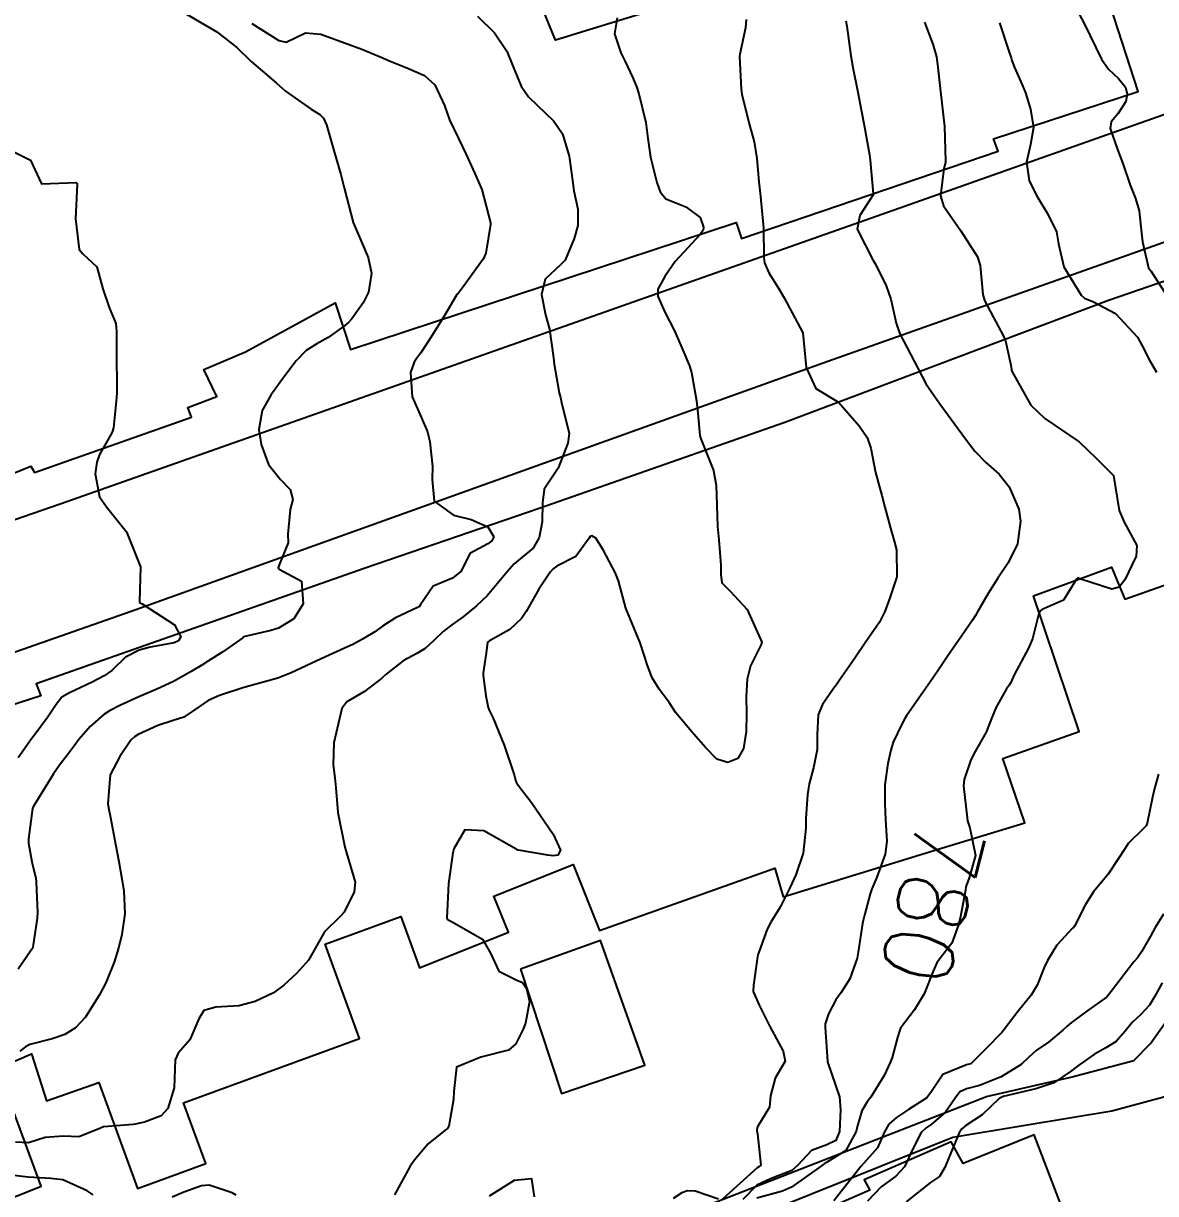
# Model space of a CAD drawing. Header units: metres. Extents: x 318500 to 325275, y 7408834 to 7428799.
# Drawn here: x 322087.7 to 322153, y 7422051.2 to 7422118.6 of the extents above; entities that cross this region are included whole.
import ezdxf
from ezdxf.enums import TextEntityAlignment as Align

# ---------------------------------------------------------------- set-up
doc = ezdxf.new("R2010")
doc.units = ezdxf.units.M
doc.header["$MEASUREMENT"] = 0
for name, color, linetype in [('Cotas', 45, 'Continuous'), ('Curvas de Nivel 1m', 11, 'Continuous'), ('Curvas de Nivel 5m', 15, 'Continuous'), ('Edificações', 30, 'Continuous'), ('Linha Férrea', 20, 'Continuous'), ('Vias Primárias', 230, 'Continuous'), ('Vias Secundárias', 230, 'Continuous')]:
    doc.layers.add(name, color=color, linetype=linetype)
doc.styles.add('Style-STANDARD', font='STANDARD.shx')

msp = doc.modelspace()

# ---------------------------------------------------------------- linework, layer by layer
at = {"layer": 'Curvas de Nivel 1m', "flags": 128}
for points, elevation in [([(322147.826, 7422120.581), (322148.88, 7422118.57), (322149.852, 7422116.555), (322150.258, 7422115.962), (322150.839, 7422115.442), (322151.241, 7422114.941), (322151.338, 7422114.532), (322151.258, 7422114.099), (322150.813, 7422113.417), (322150.411, 7422112.941), (322150.363, 7422112.547), (322150.782, 7422111.335), (322151.089, 7422110.535), (322151.505, 7422109.276), (322151.807, 7422108.524), (322152.027, 7422107.808), (322152.166, 7422106.518), (322152.216, 7422106.021), (322152.572, 7422104.512), (322152.625, 7422104.437), (322152.698, 7422104.346), (322153.898, 7422102.498)], 778), ([(322113.892, 7422119.035), (322114.866, 7422118.073), (322115.57, 7422117.009), (322115.94, 7422116.103), (322116.408, 7422114.996), (322116.821, 7422114.382), (322118.283, 7422112.975), (322118.789, 7422112.245), (322119.173, 7422110.964), (322119.353, 7422109.558), (322119.441, 7422108.96), (322119.674, 7422107.896), (322119.668, 7422106.956), (322119.459, 7422106.209), (322118.946, 7422104.966), (322118.687, 7422104.711), (322117.784, 7422103.874), (322117.565, 7422102.981), (322117.813, 7422101.817), (322118.027, 7422100.976), (322118.267, 7422099.322), (322118.302, 7422098.973), (322118.593, 7422097.306), (322118.662, 7422097.04), (322118.681, 7422096.969), (322118.716, 7422096.84), (322119.16, 7422094.961), (322119.095, 7422094.418), (322118.53, 7422092.97), (322117.725, 7422091.77), (322117.632, 7422090.979), (322117.603, 7422089.869), (322117.442, 7422088.98), (322117.085, 7422088.37), (322116.463, 7422087.845), (322115.992, 7422087.462), (322115.603, 7422087.003), (322114.436, 7422085.609), (322113.824, 7422085.029), (322113.051, 7422084.41), (322112.413, 7422083.936), (322111.905, 7422083.557), (322111.379, 7422083.06), (322110.877, 7422082.579), (322110.388, 7422082.298), (322109.6, 7422081.863), (322108.626, 7422081.096), (322108.368, 7422080.862), (322107.37, 7422080.099), (322106.354, 7422079.502), (322106.057, 7422079.124), (322105.743, 7422077.715), (322105.598, 7422077.131), (322105.556, 7422075.876), (322105.665, 7422075.129), (322105.711, 7422074.555), (322105.836, 7422073.127), (322106.24, 7422071.12), (322106.825, 7422069.114), (322106.767, 7422068.552), (322106.193, 7422067.381), (322105.969, 7422067.123), (322105.07, 7422066.243), (322104.454, 7422065.146), (322104.152, 7422064.62), (322103.449, 7422063.852), (322102.722, 7422063.171), (322102.126, 7422062.736), (322101.072, 7422062.239), (322100.118, 7422061.981), (322098.798, 7422061.901), (322098.115, 7422061.706), (322097.828, 7422061.234), (322097.304, 7422060.029), (322096.629, 7422059.252), (322096.459, 7422058.869), (322096.397, 7422057.255), (322096.038, 7422056.055), (322095.658, 7422055.64), (322094.681, 7422055.273), (322094.152, 7422055.155), (322094.028, 7422055.142), (322092.334, 7422054.997), (322092.023, 7422054.875), (322090.908, 7422054.435), (322090.017, 7422054.458), (322088.968, 7422054.398), (322088.011, 7422054.089), (322087.262, 7422054.121)], 784), ([(322096.911, 7422119.26), (322098.863, 7422118.129), (322100.01, 7422117.218), (322100.842, 7422116.42), (322101.491, 7422115.854), (322102.276, 7422115.188), (322102.823, 7422114.709), (322104.295, 7422113.67), (322104.803, 7422113.356), (322105.007, 7422113.148), (322105.178, 7422112.762), (322105.641, 7422111.141), (322105.999, 7422109.897), (322106.208, 7422109.135), (322106.72, 7422107.13), (322107.574, 7422105.117), (322107.78, 7422104.213), (322107.602, 7422103.116), (322107.285, 7422102.497), (322106.647, 7422101.583), (322106.435, 7422101.341), (322106.168, 7422101.135), (322105.268, 7422100.506), (322104.625, 7422100.131), (322104.015, 7422099.763), (322103.432, 7422099.168), (322102.599, 7422098.06), (322101.97, 7422097.189), (322101.477, 7422096.296), (322101.282, 7422095.193), (322101.408, 7422094.33), (322101.839, 7422093.187), (322102.521, 7422092.323), (322103.093, 7422091.749), (322103.241, 7422091.169), (322103.084, 7422090.589), (322102.952, 7422089.173), (322102.973, 7422088.672), (322102.453, 7422087.408), (322102.402, 7422087.229), (322102.408, 7422087.18), (322102.45, 7422087.153), (322103.734, 7422086.452), (322103.837, 7422085.159), (322103.291, 7422084.293), (322102.408, 7422083.743), (322101.976, 7422083.615), (322100.401, 7422083.241), (322100.376, 7422083.225), (322100.349, 7422083.201), (322099.212, 7422082.393), (322098.38, 7422081.871), (322097.988, 7422081.623), (322097.388, 7422081.245), (322096.364, 7422080.677), (322095.394, 7422080.235), (322094.355, 7422079.79), (322093.261, 7422079.296), (322092.666, 7422078.984), (322092.342, 7422078.768), (322091.565, 7422078.088), (322090.91, 7422077.331), (322090.659, 7422076.991), (322090.308, 7422076.531), (322089.794, 7422075.848), (322089.449, 7422075.348), (322088.271, 7422073.455), (322088.236, 7422073.361), (322088.004, 7422071.603), (322087.994, 7422071.364), (322088.222, 7422070.177), (322088.416, 7422069.358), (322088.449, 7422069.116), (322088.521, 7422067.357), (322088.504, 7422067.038), (322088.257, 7422065.359), (322088.225, 7422065.293), (322088.157, 7422065.188), (322087.409, 7422064.103)], 786), ([(322121.927, 7422118.924), (322121.791, 7422118.001), (322122.146, 7422116.921), (322122.374, 7422116.446), (322122.836, 7422115.465), (322123.07, 7422114.908), (322123.183, 7422114.548), (322123.588, 7422112.902), (322123.712, 7422111.975), (322123.856, 7422110.899), (322124.218, 7422109.433), (322124.405, 7422108.893), (322124.744, 7422108.495), (322125.895, 7422108.03), (322126.728, 7422107.42), (322126.918, 7422106.857), (322126.891, 7422106.684), (322126.714, 7422106.45), (322125.286, 7422104.881), (322124.681, 7422104.015), (322124.277, 7422103.291), (322124.27, 7422102.894), (322124.657, 7422102.009), (322125.236, 7422100.881), (322125.722, 7422099.775), (322126.107, 7422098.868), (322126.223, 7422098.482), (322126.499, 7422096.861), (322126.579, 7422096.138), (322126.693, 7422094.858), (322126.754, 7422094.66), (322127.487, 7422092.846), (322127.644, 7422091.966), (322127.672, 7422090.843), (322127.727, 7422089.606), (322127.788, 7422088.84), (322127.92, 7422087.376), (322127.912, 7422086.838), (322127.974, 7422086.366), (322128.441, 7422085.889), (322129.438, 7422084.82), (322130.266, 7422082.948), (322130.242, 7422082.812), (322129.622, 7422081.583), (322129.436, 7422080.819), (322129.366, 7422079.819), (322129.385, 7422078.82), (322129.367, 7422077.787), (322129.208, 7422076.821), (322128.894, 7422076.244), (322128.312, 7422076.001), (322127.68, 7422076.206), (322127.053, 7422076.849), (322126.332, 7422077.661), (322125.323, 7422078.875), (322124.935, 7422079.458), (322124.364, 7422080.242), (322123.958, 7422080.894), (322123.686, 7422081.592), (322123.259, 7422082.901), (322122.43, 7422084.91), (322122.005, 7422086.476), (322121.833, 7422086.919), (322121.129, 7422088.271), (322120.714, 7422088.936), (322120.482, 7422089.073), (322120.382, 7422089.041), (322120.323, 7422088.942), (322119.544, 7422087.874), (322118.455, 7422087.332), (322118.249, 7422087.177), (322118.08, 7422086.974), (322117.418, 7422086.003), (322116.834, 7422084.986), (322116.696, 7422084.718), (322116.42, 7422084.304), (322115.746, 7422083.664), (322114.57, 7422083.017), (322114.468, 7422082.95), (322114.389, 7422082.299), (322114.22, 7422081.175), (322114.203, 7422081.022), (322114.358, 7422079.84), (322114.506, 7422079.172), (322114.562, 7422079.017), (322114.763, 7422078.595), (322115.426, 7422077.003), (322115.995, 7422075.294), (322116.071, 7422074.993), (322116.129, 7422074.833), (322116.286, 7422074.631), (322117, 7422073.702), (322117.506, 7422072.971), (322118.254, 7422071.871), (322118.664, 7422070.956), (322118.522, 7422070.673), (322118.237, 7422070.62), (322117.945, 7422070.672), (322116.24, 7422070.948), (322116.205, 7422070.956), (322116.155, 7422070.991), (322114.256, 7422072.058), (322113.161, 7422072.127), (322112.513, 7422071.037), (322112.47, 7422070.805), (322112.22, 7422069.04), (322112.122, 7422067.041), (322112.188, 7422066.931), (322112.379, 7422066.846), (322114.172, 7422065.821), (322114.63, 7422065.013), (322115.119, 7422063.975), (322116.145, 7422063.467), (322116.486, 7422063.328), (322116.712, 7422062.981), (322116.873, 7422062.234), (322116.649, 7422060.982), (322116.496, 7422060.592), (322116.092, 7422059.781), (322115.662, 7422059.421), (322114.08, 7422059.02), (322112.668, 7422058.44), (322112.529, 7422057.035), (322112.501, 7422056.588), (322112.224, 7422055.038), (322112.149, 7422054.918), (322112.027, 7422054.818), (322111.045, 7422054.024), (322110.234, 7422053.066), (322109.997, 7422052.746), (322109.103, 7422051.083)], 783), ([(322129.368, 7422118.825), (322129.338, 7422118.361), (322128.997, 7422116.829), (322128.981, 7422116.697), (322129.082, 7422114.827), (322129.12, 7422114.533), (322129.539, 7422112.823), (322129.828, 7422111.776), (322129.991, 7422110.818), (322130.104, 7422109.469), (322130.18, 7422108.816), (322130.335, 7422107.205), (322130.371, 7422106.813), (322130.393, 7422105.115), (322130.422, 7422104.813), (322130.684, 7422104.233), (322131.229, 7422103.356), (322131.559, 7422102.797), (322132.64, 7422100.78), (322132.824, 7422098.777), (322133.392, 7422097.562), (322134.591, 7422096.833), (322134.714, 7422096.749), (322135.889, 7422095.418), (322136.35, 7422094.732), (322136.551, 7422094.13), (322136.827, 7422092.726), (322137.192, 7422091.396), (322137.368, 7422090.717), (322137.682, 7422089.522), (322137.917, 7422088.708), (322138.032, 7422088.263), (322138.062, 7422086.706), (322137.66, 7422085.493), (322137.367, 7422084.716), (322137.051, 7422084.09), (322136.406, 7422083.158), (322136.232, 7422082.902), (322136.117, 7422082.733), (322135.421, 7422081.708), (322134.749, 7422080.746), (322134.595, 7422080.529), (322134.372, 7422080.209), (322133.774, 7422079.343), (322133.527, 7422078.762), (322133.472, 7422077.624), (322133.467, 7422076.763), (322133.246, 7422075.702), (322133.002, 7422074.769), (322132.906, 7422074.156), (322132.817, 7422072.772), (322132.806, 7422072.227), (322132.648, 7422070.774), (322132.228, 7422069.536), (322131.893, 7422068.785), (322131.326, 7422067.67), (322130.792, 7422066.801), (322130.589, 7422066.399), (322130.166, 7422065.228), (322130.047, 7422064.926), (322130.017, 7422064.811), (322129.792, 7422063.165), (322129.782, 7422062.814), (322130.128, 7422062.012), (322130.742, 7422060.794), (322131.506, 7422059.369), (322131.616, 7422058.785), (322131.046, 7422057.815), (322130.771, 7422056.793), (322130.707, 7422056.137), (322130.033, 7422054.999), (322129.994, 7422054.838), (322129.993, 7422054.801), (322130.027, 7422054.608), (322130.225, 7422052.798), (322130.093, 7422052.705), (322129.998, 7422052.644), (322128.01, 7422050.83)], 782), ([(322135.114, 7422118.748), (322135.17, 7422118.453), (322135.399, 7422116.745), (322135.516, 7422116.071), (322135.78, 7422114.74), (322136.023, 7422113.526), (322136.173, 7422112.736), (322136.474, 7422111.034), (322136.515, 7422110.733), (322136.695, 7422108.786), (322136.684, 7422108.731), (322135.932, 7422107.538), (322135.766, 7422106.74), (322136.693, 7422104.939), (322136.828, 7422104.728), (322137.438, 7422103.479), (322137.703, 7422102.715), (322138.027, 7422101.331), (322138.234, 7422100.706), (322138.629, 7422099.944), (322139.283, 7422098.69), (322139.741, 7422097.823), (322140.536, 7422096.671), (322140.589, 7422096.601), (322142.013, 7422094.655), (322142.553, 7422093.957), (322143.196, 7422093.29), (322143.946, 7422092.629), (322144.529, 7422091.902), (322145.081, 7422090.611), (322145.191, 7422089.918), (322145.006, 7422088.612), (322144.469, 7422087.524), (322143.869, 7422086.629), (322143.329, 7422085.755), (322142.683, 7422084.646), (322142.59, 7422084.485), (322142.423, 7422084.215), (322141.784, 7422083.281), (322141.348, 7422082.661), (322140.962, 7422082.096), (322140.386, 7422081.236), (322140.006, 7422080.676), (322139.333, 7422079.718), (322138.611, 7422078.696), (322138.51, 7422078.535), (322138.343, 7422078.221), (322137.854, 7422077.18), (322137.707, 7422076.709), (322137.542, 7422075.941), (322137.373, 7422074.714), (322137.363, 7422073.634), (322137.404, 7422072.713), (322137.482, 7422071.481), (322137.392, 7422070.713), (322136.894, 7422069.387), (322136.614, 7422068.724), (322136.514, 7422068.427), (322136.197, 7422067.215), (322136.105, 7422066.817), (322136.084, 7422066.731), (322135.833, 7422065.066), (322135.773, 7422064.734), (322135.349, 7422063.537), (322134.841, 7422062.743), (322134.548, 7422062.332), (322134.122, 7422061.524), (322133.929, 7422060.936), (322133.924, 7422060.753), (322134.057, 7422058.774), (322134.058, 7422058.75), (322134.062, 7422058.733), (322134.08, 7422058.703), (322134.752, 7422056.743), (322134.807, 7422055.984), (322134.751, 7422054.743), (322134.538, 7422054.227), (322134.018, 7422053.964), (322133.132, 7422053.645), (322132.337, 7422052.775), (322131.997, 7422052.495), (322130.769, 7422052.016), (322129.988, 7422051.65), (322129.176, 7422050.812)], 781), ([(322143.978, 7422118.634), (322144.534, 7422116.946), (322144.638, 7422116.623), (322144.692, 7422116.466), (322144.844, 7422116.066), (322145.288, 7422115.067), (322145.465, 7422114.61), (322145.752, 7422113.67), (322145.934, 7422112.603), (322145.769, 7422111.622), (322145.534, 7422110.609), (322145.693, 7422109.539), (322146.157, 7422108.599), (322146.736, 7422107.648), (322147.253, 7422106.585), (322147.382, 7422105.911), (322147.692, 7422104.58), (322148.674, 7422102.946), (322148.878, 7422102.773), (322149.396, 7422102.559), (322150.66, 7422101.894), (322151.928, 7422100.521), (322152.183, 7422100.064), (322152.627, 7422099.201), (322153.025, 7422098.506)], 779), ([(322086.77, 7422111.39), (322088.119, 7422110.732), (322088.75, 7422109.36), (322090.751, 7422109.442), (322090.799, 7422109.387), (322090.808, 7422109.339), (322090.72, 7422107.34), (322090.927, 7422105.57), (322091.132, 7422105.333), (322091.944, 7422104.582), (322092.295, 7422103.316), (322092.654, 7422102.232), (322093.027, 7422101.304), (322093.078, 7422100.858), (322093.072, 7422099.303), (322093.099, 7422097.807), (322093.09, 7422097.303), (322093.059, 7422096.827), (322092.899, 7422095.305), (322092.821, 7422095.042), (322092.549, 7422094.564), (322092.088, 7422093.765), (322091.933, 7422093.319), (322091.853, 7422092.649), (322092.097, 7422091.316), (322092.501, 7422090.739), (322093.646, 7422089.293), (322094.45, 7422087.28), (322094.393, 7422085.281), (322094.429, 7422085.219), (322094.562, 7422085.145), (322096.41, 7422083.933), (322096.79, 7422083.254), (322096.64, 7422083.012), (322096.395, 7422082.912), (322095.013, 7422082.652), (322094.388, 7422082.48), (322093.598, 7422082.076), (322092.808, 7422081.303), (322092.367, 7422080.994), (322091.68, 7422080.637), (322090.357, 7422080.023), (322089.933, 7422079.765), (322089.6, 7422079.347), (322089.097, 7422078.594), (322088.323, 7422077.562), (322088.238, 7422077.445), (322088.181, 7422077.362), (322087.405, 7422076.272)], 787), ([(322153.137, 7422075.33), (322152.905, 7422074.504), (322152.79, 7422074.007), (322152.492, 7422072.508), (322152.422, 7422072.354), (322152.265, 7422072.191), (322151.414, 7422071.361), (322150.88, 7422070.53), (322150.23, 7422069.578), (322149.394, 7422068.552), (322148.94, 7422067.828), (322148.307, 7422066.568), (322148.251, 7422066.507), (322148.188, 7422066.449), (322147.272, 7422065.48), (322146.732, 7422064.584), (322146.558, 7422064.184), (322146.146, 7422063.177), (322145.805, 7422062.595), (322145.056, 7422061.676), (322144.234, 7422060.618), (322144.184, 7422060.544), (322144.107, 7422060.438), (322143.213, 7422059.513), (322142.328, 7422058.646), (322142.079, 7422058.57), (322140.708, 7422058.03), (322140.064, 7422057.036), (322139.794, 7422056.674), (322138.735, 7422056.004), (322138.043, 7422055.541), (322137.593, 7422055.151), (322137.344, 7422054.71), (322136.937, 7422053.795), (322136, 7422052.743), (322135.921, 7422052.643), (322134.427, 7422050.743)], 779), ([(322153.429, 7422067.27), (322152.949, 7422066.502), (322152.684, 7422066.004), (322152.169, 7422065.089), (322151.923, 7422064.754), (322151.717, 7422064.517), (322150.419, 7422062.812), (322150.195, 7422062.539), (322150.169, 7422062.51), (322150.139, 7422062.485), (322149.004, 7422061.68), (322148.117, 7422061.018), (322147.876, 7422060.81), (322147.623, 7422060.575), (322146.791, 7422059.892), (322146.092, 7422059.41), (322145.658, 7422059.024), (322145.222, 7422058.603), (322144.073, 7422057.889), (322142.82, 7422057.391), (322142.066, 7422057.201), (322141.689, 7422057.029), (322141.419, 7422056.656), (322140.857, 7422055.853), (322140.037, 7422055.148), (322139.753, 7422054.955), (322139.464, 7422054.678), (322138.973, 7422053.729), (322138.506, 7422052.692), (322137.995, 7422052.163), (322137.146, 7422051.551), (322136.367, 7422050.716)], 778), ([(322153.348, 7422063.298), (322152.903, 7422062.502), (322152.624, 7422062.014), (322152.125, 7422061.49), (322151.619, 7422061.016), (322151.213, 7422060.523), (322150.703, 7422059.929), (322150.095, 7422059.561), (322149.445, 7422059.194), (322148.538, 7422058.563), (322148.076, 7422058.188), (322147.104, 7422057.545), (322146.066, 7422057.2), (322144.194, 7422056.75), (322144.061, 7422056.695), (322143.941, 7422056.622), (322142.976, 7422055.706), (322142.037, 7422055.089), (322141.801, 7422054.885), (322141.64, 7422054.654), (322141.166, 7422053.505), (322140.826, 7422052.662), (322140.509, 7422052.151), (322139.991, 7422051.788), (322138.587, 7422050.691)], 777), ([(322091.733, 7422051.079), (322091.393, 7422051.319), (322089.979, 7422051.954), (322089.295, 7422052.032), (322087.981, 7422052.101), (322087.158, 7422052.197)], 783), ([(322099.978, 7422051.06), (322099.738, 7422051.204), (322098.409, 7422051.648), (322097.984, 7422051.611), (322096.951, 7422051.245), (322096.284, 7422050.947)], 783), ([(322117.179, 7422050.972), (322117.016, 7422052), (322115.989, 7422051.915), (322114.562, 7422051.011)], 782), ([(322127.773, 7422050.833), (322126.431, 7422051.299), (322125.985, 7422051.322), (322125.655, 7422051.192), (322125.154, 7422050.868)], 782)]:
    msp.add_lwpolyline(points, dxfattribs=dict(at, elevation=elevation))
at = {"layer": 'Curvas de Nivel 5m', "flags": 128}
for points, elevation in [([(322100.871, 7422118.608), (322102.424, 7422117.619), (322102.855, 7422117.53), (322103.963, 7422118.064), (322104.863, 7422117.989), (322106.644, 7422117.341), (322106.852, 7422117.262), (322107.211, 7422117.125), (322108.377, 7422116.638), (322108.843, 7422116.429), (322109.803, 7422116.049), (322110.835, 7422115.596), (322111.431, 7422115.064), (322111.987, 7422113.884), (322112.274, 7422113.055), (322112.784, 7422111.975), (322113.222, 7422111.043), (322113.714, 7422109.991), (322114.142, 7422109.029), (322114.629, 7422107.114), (322114.628, 7422107.021), (322114.356, 7422105.364), (322114.209, 7422105.027), (322113.056, 7422103.426), (322112.765, 7422103.049), (322112.717, 7422103.001), (322112.668, 7422102.943), (322111.965, 7422101.742), (322111.54, 7422101.061), (322111.187, 7422100.509), (322110.618, 7422099.621), (322110.383, 7422099.304), (322110.224, 7422099.076), (322110.014, 7422098.488), (322110.121, 7422097.077), (322110.575, 7422096.045), (322111.003, 7422095.066), (322111.127, 7422094.489), (322111.289, 7422093.062), (322111.265, 7422092.32), (322111.38, 7422091.061), (322112.498, 7422090.271), (322113.518, 7422090.011), (322114.489, 7422089.589), (322114.82, 7422089.015), (322114.711, 7422088.782), (322114.474, 7422088.609), (322113.443, 7422088.058), (322112.947, 7422087.043), (322112.446, 7422086.631), (322111.327, 7422086.175), (322110.584, 7422085.068), (322110.515, 7422084.983), (322110.428, 7422084.933), (322109.164, 7422084.343), (322108.411, 7422083.855), (322107.972, 7422083.539), (322107.26, 7422083.111), (322106.697, 7422082.816), (322106.393, 7422082.671), (322105.328, 7422082.194), (322104.379, 7422081.753), (322103.969, 7422081.563), (322103.144, 7422081.168), (322102.367, 7422080.867), (322101.051, 7422080.506), (322100.361, 7422080.31), (322099.014, 7422079.877), (322098.353, 7422079.573), (322097.86, 7422079.237), (322096.965, 7422078.626), (322096.338, 7422078.431), (322095.456, 7422078.146), (322094.325, 7422077.614), (322094.113, 7422077.493), (322093.902, 7422077.286), (322093.258, 7422076.344), (322092.713, 7422075.304), (322092.583, 7422073.615), (322092.637, 7422073.304), (322092.728, 7422072.838), (322093.024, 7422071.298), (322093.219, 7422070.301), (322093.391, 7422069.292), (322093.493, 7422068.581), (322093.548, 7422067.29), (322093.375, 7422066.089), (322093.189, 7422065.295), (322092.946, 7422064.5), (322092.452, 7422063.305), (322092.123, 7422062.656), (322091.291, 7422061.322), (322090.715, 7422060.717), (322090.095, 7422060.329), (322089.363, 7422060.075), (322088.086, 7422059.75), (322087.828, 7422059.619), (322087.503, 7422059.369)], 785), ([(322139.65, 7422118.688), (322140.133, 7422117.408), (322140.34, 7422116.678), (322140.408, 7422116.239), (322140.566, 7422114.674), (322140.8, 7422112.67), (322140.858, 7422110.669), (322140.852, 7422110.586), (322140.766, 7422110.251), (322140.572, 7422108.673), (322140.741, 7422108.099), (322141.739, 7422106.66), (322142.698, 7422105.16), (322142.868, 7422104.647), (322143.012, 7422102.983), (322143.106, 7422102.643), (322143.628, 7422101.663), (322144.193, 7422100.627), (322144.317, 7422100.306), (322144.623, 7422098.902), (322144.659, 7422098.658), (322144.67, 7422098.619), (322144.706, 7422098.531), (322145.784, 7422096.602), (322146.579, 7422095.838), (322148.448, 7422094.571), (322148.559, 7422094.487), (322149.551, 7422093.556), (322150.54, 7422092.54), (322150.876, 7422090.535), (322151.17, 7422089.86), (322151.9, 7422088.519), (322151.846, 7422087.892), (322151.193, 7422086.529), (322150.876, 7422086.111), (322150.452, 7422085.996), (322148.669, 7422086.567), (322148.531, 7422086.639), (322148.461, 7422086.632), (322148.431, 7422086.6), (322148.416, 7422086.57), (322147.66, 7422085.359), (322146.434, 7422084.831), (322146.295, 7422084.729), (322146.233, 7422084.593), (322145.867, 7422083.14), (322145.646, 7422082.601), (322144.826, 7422081.055), (322144.628, 7422080.616), (322144.531, 7422080.464), (322144.374, 7422080.249), (322143.785, 7422079.202), (322143.548, 7422078.632), (322143.214, 7422077.76), (322142.567, 7422076.646), (322142.315, 7422076.168), (322141.934, 7422075.023), (322141.895, 7422074.654), (322142.103, 7422072.821), (322142.136, 7422072.651), (322142.264, 7422072.244), (322142.599, 7422070.645), (322142.227, 7422069.361), (322142.042, 7422068.832), (322142.017, 7422068.652), (322141.721, 7422067.131), (322141.603, 7422066.656), (322141.232, 7422065.601), (322140.524, 7422064.666), (322140.359, 7422064.467), (322140.153, 7422063.976), (322139.625, 7422062.678), (322139.067, 7422061.745), (322138.276, 7422060.698), (322138.222, 7422060.585), (322138.102, 7422060.158), (322137.786, 7422059.003), (322137.677, 7422058.706), (322137.328, 7422057.967), (322136.561, 7422056.722), (322136.34, 7422056.442), (322136.048, 7422055.931), (322135.769, 7422054.997), (322135.703, 7422054.733), (322135.109, 7422053.638), (322134.003, 7422052.941), (322133.874, 7422052.88), (322133.71, 7422052.754), (322131.987, 7422051.522), (322131.473, 7422051.298), (322129.981, 7422050.896)], 780)]:
    msp.add_lwpolyline(points, dxfattribs=dict(at, elevation=elevation))
at = {"layer": 'Edificações'}
for points in [[(322079.143, 7422089.44), (322088.142, 7422093.078), (322088.354, 7422092.725), (322097.404, 7422095.905), (322097.192, 7422096.47), (322098.865, 7422097.104), (322098.112, 7422098.654), (322100.506, 7422099.677), (322105.689, 7422102.51), (322106.572, 7422099.803), (322128.786, 7422107.127), (322129.101, 7422106.211), (322143.899, 7422111.237), (322143.627, 7422111.959), (322151.96, 7422114.688), (322149.66, 7422121.805)], [(322124.706, 7422119.583), (322118.385, 7422117.644), (322117.092, 7422120.803)], [(322154.946, 7422104.252), (322150.248, 7422102.645), (322131.603, 7422095.595), (322117.444, 7422090.639), (322107.357, 7422087.18), (322088.452, 7422080.547), (322088.72, 7422079.845), (322084.401, 7422078.474)], [(322086.613, 7422058.54), (322088.167, 7422059.22), (322089.041, 7422056.502), (322092.051, 7422057.57), (322094.284, 7422051.455), (322098.22, 7422052.892), (322096.945, 7422056.383), (322107.086, 7422060.088), (322105.099, 7422065.527), (322109.461, 7422067.121), (322110.537, 7422064.175), (322115.664, 7422066.225), (322114.835, 7422068.3), (322119.405, 7422070.127), (322120.926, 7422066.322), (322131.019, 7422069.91), (322131.504, 7422068.26), (322140.632, 7422071.075), (322145.441, 7422072.525), (322144.173, 7422076.23), (322148.563, 7422077.79), (322145.937, 7422085.609), (322150.425, 7422087.266), (322151.205, 7422085.414), (322156.187, 7422087.18)]]:
    msp.add_lwpolyline(points, dxfattribs=at)
for points in [[(322048.093, 7422029.007), (322053.687, 7422030.901), (322051.81, 7422036.447), (322056.663, 7422038.192), (322054.01, 7422045.571), (322058.643, 7422047.238), (322057.221, 7422051.193), (322058.905, 7422051.799), (322058.203, 7422053.751), (322060.976, 7422054.749), (322063.6, 7422047.454), (322068.627, 7422049.262), (322067.891, 7422051.687), (322076.847, 7422054.985), (322079.304, 7422047.809), (322088.74, 7422051.583), (322079.123, 7422077.609), (322070.167, 7422074.406), (322071.581, 7422070.448), (322062.237, 7422066.957), (322060.823, 7422070.727), (322032.334, 7422060.452), (322039.18, 7422038.719), (322040.683, 7422037.027)], [(322116.368, 7422064.086), (322118.724, 7422056.934), (322123.538, 7422058.559), (322120.975, 7422065.745)], [(322127.631, 7422046.975), (322137.619, 7422022.754), (322142.57, 7422024.838), (322139.009, 7422032.39), (322143.699, 7422034.474), (322141.362, 7422040.734), (322145.792, 7422042.644), (322149.092, 7422034.831), (322151.872, 7422035.959), (322150.482, 7422039.171), (322151.698, 7422039.605), (322145.966, 7422054.544), (322141.884, 7422052.895), (322141.184, 7422054.133), (322136.178, 7422051.957), (322136.504, 7422051.359), (322131.657, 7422049.232), (322131.82, 7422048.851)]]:
    msp.add_lwpolyline(points, close=True, dxfattribs=at)
at = {"layer": 'Linha Férrea'}
for points in [[(321625.181, 7423540.483), (321646.79, 7423496.959), (321893.02, 7422980.599), (321927.568, 7422912.57), (321960.071, 7422844.091), (321960.071, 7422844.091), (322054.8, 7422642.247, -0.028698), (322111.168, 7422494.248), (322140.246, 7422392.292, 0.177815), (322346.493, 7422099.021)], [(322346.493, 7422099.021, -0.177815), (322140.246, 7422392.292), (322111.168, 7422494.248, 0.028698), (322054.8, 7422642.247), (321960.071, 7422844.091), (321960.071, 7422844.091), (321927.568, 7422912.57), (321893.02, 7422980.599), (321646.79, 7423496.959), (321625.181, 7423540.483, -0.08675)], [(321634.288, 7423531.029), (321649.189, 7423501.212), (321891.508, 7422993.323), (321931.636, 7422913.121), (321963.221, 7422846.706), (322059.233, 7422642.556), (322059.233, 7422642.556, -0.026965), (322115.311, 7422495.115), (322143.825, 7422393.254, 0.177055), (322348.62, 7422102.056)], [(322348.62, 7422102.056, -0.177055), (322143.825, 7422393.254), (322115.311, 7422495.115, 0.026965), (322059.233, 7422642.556), (322059.233, 7422642.556), (321963.221, 7422846.706), (321931.636, 7422913.121), (321891.508, 7422993.323), (321649.189, 7423501.212), (321634.288, 7423531.029, -0.065289)]]:
    msp.add_lwpolyline(points, format="xyb", dxfattribs=at)
at = {"layer": 'Vias Primárias'}
for points in [[(323715.644, 7420145.548, 0), (323709.04, 7420132.939)], [(323831.088, 7420001.787, 0), (323833.844, 7420008.443, 0.220888)]]:
    msp.add_lwpolyline(points, format="xyb", dxfattribs=at)
msp.add_lwpolyline([(322037.86, 7422072.974), (322089.83, 7422090.914), (322136.59, 7422107.395), (322157.197, 7422114.676, 0.537274), (322158.387, 7422119.433), (322152.733, 7422122.91), (322143.228, 7422128.254), (322121.642, 7422137.656), (322108.542, 7422142.919), (322102.304, 7422145.195), (322097.353, 7422146.184), (322088.243, 7422147.075), (322069, 7422147.777), (322057.614, 7422147.381), (322030.652, 7422145.201), (322016.775, 7422143.318, 0.133222), (322010.434, 7422140.639, 0.209355), (322006.176, 7422132.721, 0.086561), (322006.773, 7422126.259), (322009.448, 7422119.036), (322014.205, 7422105.953), (322021.44, 7422086.438), (322025.738, 7422075.996, 0.31503), (322032.999, 7422071.341)], format="xyb", close=True, dxfattribs=at)
msp.add_lwpolyline([(322031.62, 7422063.151), (322061.852, 7422073.484), (322093.92, 7422084.731), (322134.072, 7422099.148), (322172.483, 7422112.742), (322199.848, 7422122.408), (322202.048, 7422123.094)], dxfattribs=at)
at = {"layer": 'Vias Secundárias'}
for points in [[(322124.301, 7422049.381), (322143.223, 7422056.752), (322148.092, 7422057.864), (322151.71, 7422058.838), (322152.684, 7422059.811), (322154.353, 7422062.175), (322160.475, 7422071.492), (322166.576, 7422082.525), (322169.092, 7422085.458), (322178.456, 7422094.539), (322186.856, 7422103.233), (322196.36, 7422114.408), (322201.811, 7422122.231)], [(322204.228, 7422120.205), (322199.986, 7422114.408), (322193.056, 7422106.341), (322185.611, 7422097.688), (322178.327, 7422090.485), (322171.141, 7422083.563), (322168.448, 7422079.912), (322166.803, 7422077.144), (322164.465, 7422072.558), (322160.129, 7422064.406), (322156.493, 7422058.781), (322154.771, 7422057.308), (322154.075, 7422056.891), (322150.458, 7422055.917), (322145.449, 7422055.083), (322141.275, 7422054.388), (322124.997, 7422047.852)]]:
    msp.add_lwpolyline(points, dxfattribs=at)

# ---------------------------------------------------------------- texts
at = {"layer": 'Cotas', "style": 'Style-STANDARD'}
msp.add_text('780', height=4, rotation=255.48549, dxfattribs=at).set_placement((322140.119, 7422067.919, 780), align=Align.MIDDLE_CENTER)

doc.saveas('drawing.dxf')
